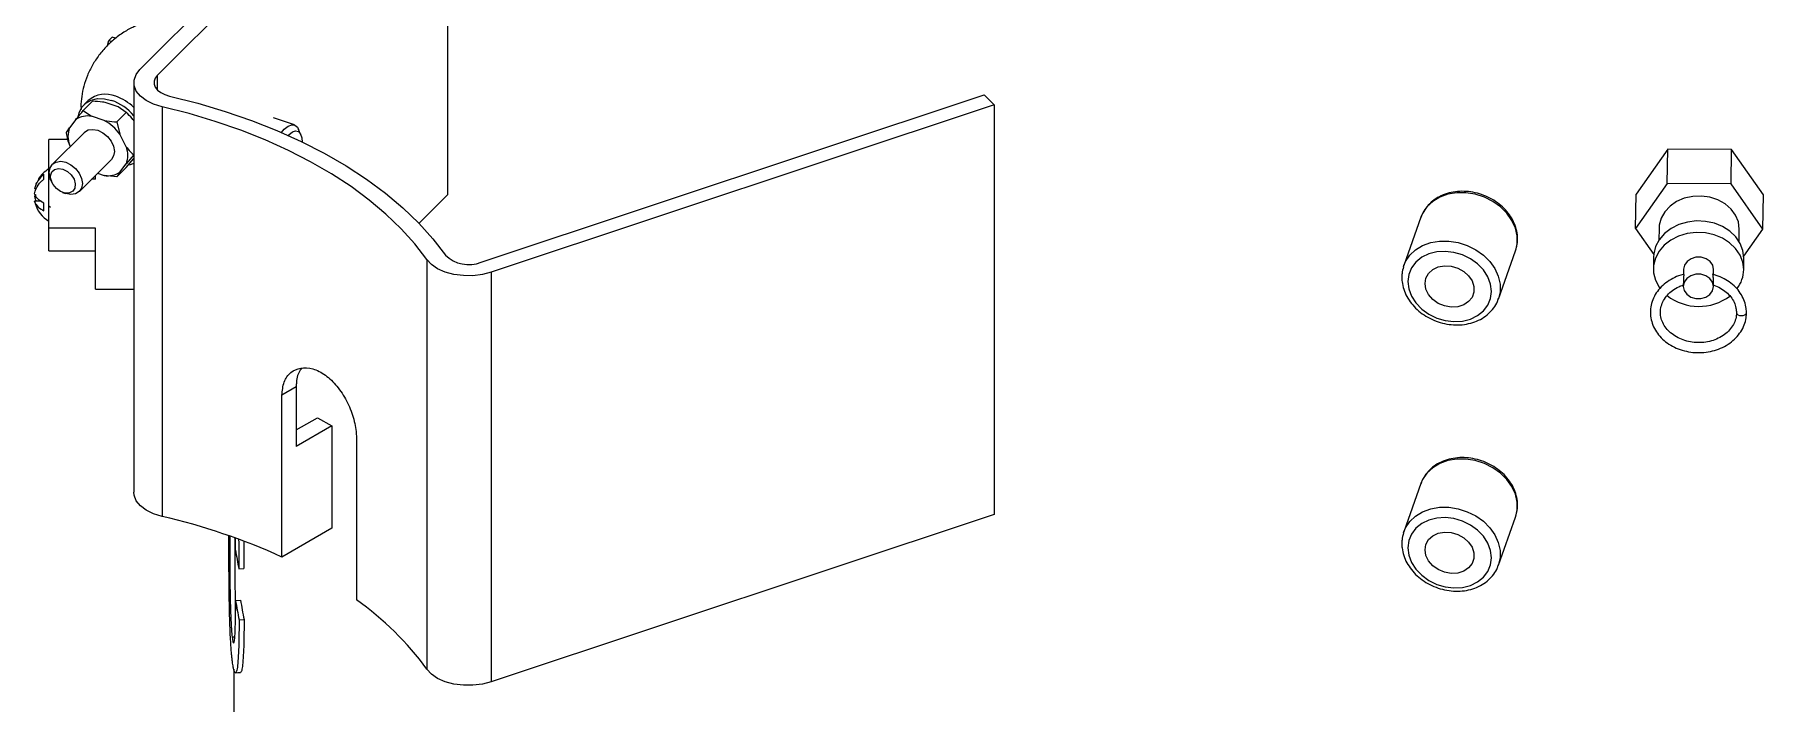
# Model space of a CAD drawing. Header units: millimetres. Extents: x 107291 to 113922, y -130611 to -125922.
# Drawn here: x 111531.5 to 111807.1, y -128928.9 to -128822.2 of the extents above; entities that cross this region are included whole.
import ezdxf

# ---------------------------------------------------------------- set-up
doc = ezdxf.new("R2010")
doc.units = ezdxf.units.MM
doc.header["$LTSCALE"] = 13
doc.layers.add('几何体', color=7, linetype='Continuous')

msp = doc.modelspace()

# ---------------------------------------------------------------- linework, layer by layer
at = {"layer": '几何体'}
for p, q in [((111548.27, -128827.8), (111594.55, -128781.52)), ((111597.33, -128782.44), (111551.04, -128828.72)), ((111597.33, -128782.44), (111597.33, -128847.77)), ((111543.09, -128823.96), (111543.31, -128823.16)), ((111543.83, -128822.63), (111543.31, -128823.16)), ((111543.31, -128823.16), (111543.8, -128823.32)), ((111544.37, -128822.81), (111543.83, -128822.63)), ((111551.04, -128828.72), (111551.04, -128831.03)), ((111547.3, -128829.88), (111547.3, -128895.2)), ((111602.68, -128858.53), (111682.85, -128831.81)), ((111682.85, -128831.81), (111684.45, -128833.41)), ((111539.23, -128834.34), (111540.73, -128832.85)), ((111539.23, -128834.34), (111540.55, -128835.25)), ((111540.03, -128832.74), (111539.38, -128833.39)), ((111544.78, -128833.73), (111542.74, -128833.05)), ((111544.6, -128836.13), (111546.09, -128834.64)), ((111546.09, -128834.64), (111544.78, -128833.73)), ((111551.79, -128833.73), (111551.79, -128899.05)), ((111684.45, -128833.41), (111604.28, -128860.13)), ((111684.45, -128833.41), (111684.45, -128898.74)), ((111539.41, -128837.81), (111534.3, -128842.92)), ((111536.55, -128837.83), (111537.03, -128837.1)), ((111538.05, -128835.77), (111537.03, -128837.1)), ((111542.59, -128835.93), (111540.55, -128835.25)), ((111544.6, -128836.13), (111545.08, -128838.12)), ((111547.3, -128835.97), (111547.28, -128835.92)), ((111572.9, -128836.62), (111569.59, -128835.52)), ((111573.95, -128838.23), (111573.57, -128837.34)), ((111536.8, -128838.93), (111533.76, -128838.93)), ((111533.76, -128844.67), (111533.76, -128838.93)), ((111537.03, -128839.82), (111537.16, -128840.06)), ((111546.1, -128840.12), (111545.08, -128838.12)), ((111791.87, -128840.49), (111786.79, -128847.65)), ((111791.78, -128845.98), (111791.87, -128840.49)), ((111802.02, -128840.54), (111791.87, -128840.49)), ((111801.94, -128846.03), (111802.02, -128840.54)), ((111807.1, -128847.75), (111802.02, -128840.54)), ((111538.62, -128847.24), (111543.73, -128842.13)), ((111544.6, -128844.9), (111546.09, -128843.4)), ((111545.08, -128844.17), (111546.1, -128842.84)), ((111546.09, -128843.4), (111547.28, -128841.97)), ((111547.29, -128841.41), (111546.1, -128842.84)), ((111547.3, -128842.76), (111546.54, -128843.03)), ((111547.28, -128841.97), (111547.3, -128841.94)), ((111547.29, -128841.41), (111547.3, -128841.39)), ((111532.96, -128845.27), (111532.96, -128844.48)), ((111533.76, -128844.67), (111533.86, -128844.67)), ((111533.76, -128845.3), (111533.76, -128844.67)), ((111533.76, -128853.1), (111533.76, -128845.3)), ((111534.04, -128845.3), (111533.76, -128845.3)), ((111533.99, -128845.16), (111534.15, -128845.6)), ((111541.2, -128845.3), (111540.56, -128845.3)), ((111541.18, -128844.67), (111541.2, -128844.67)), ((111541.2, -128845.3), (111541.2, -128844.67)), ((111541.52, -128844.34), (111542.59, -128844.69)), ((111544.6, -128844.9), (111542.59, -128844.69)), ((111791.78, -128845.98), (111786.7, -128853.14)), ((111801.94, -128846.03), (111791.78, -128845.98)), ((111807.02, -128853.24), (111801.94, -128846.03)), ((111531.72, -128846.82), (111531.47, -128846.82)), ((111531.67, -128847.71), (111531.47, -128848.02)), ((111531.73, -128848.02), (111531.47, -128848.02)), ((111531.61, -128849.14), (111531.47, -128848.81)), ((111532.52, -128848.81), (111531.47, -128848.81)), ((111535.93, -128847.39), (111536.38, -128847.55)), ((111597.33, -128847.77), (111592.76, -128852.33)), ((111786.7, -128853.14), (111786.79, -128847.65)), ((111807.02, -128853.24), (111807.1, -128847.75)), ((111532.96, -128850.33), (111532.96, -128849.12)), ((111533.75, -128849.52), (111534, -128849.72)), ((111752.51, -128851.34), (111749.78, -128859.03)), ((111541.2, -128853.1), (111533.76, -128853.1)), ((111533.76, -128856.69), (111533.76, -128853.1)), ((111541.2, -128862.81), (111541.2, -128853.1)), ((111786.7, -128853.14), (111789.62, -128857.28)), ((111790.46, -128853.1), (111790.43, -128855.02)), ((111803.23, -128855.22), (111803.26, -128853.29)), ((111803.98, -128857.53), (111807.02, -128853.24)), ((111533.76, -128856.69), (111541.2, -128856.69)), ((111764.85, -128864.39), (111767.59, -128856.7)), ((111767.59, -128856.7), (111767.69, -128856.37)), ((111594.01, -128858.1), (111594.01, -128923.42)), ((111749.72, -128859.21), (111749.78, -128859.03)), ((111789.59, -128857.7), (111789.56, -128859.55)), ((111794.36, -128859.62), (111794.35, -128860.56)), ((111799.15, -128860.61), (111799.16, -128859.7)), ((111803.96, -128859.77), (111803.99, -128857.92)), ((111604.28, -128860.13), (111604.28, -128925.46)), ((111794.34, -128861.36), (111794.32, -128862.34)), ((111799.12, -128862.42), (111799.14, -128861.45)), ((111541.2, -128862.81), (111547.3, -128862.81)), ((111573.18, -128878.41), (111570.9, -128879.73)), ((111573.18, -128878.41), (111573.18, -128887.89)), ((111570.9, -128905.53), (111570.9, -128879.73)), ((111573.18, -128885.27), (111576.57, -128883.31)), ((111578.84, -128884.62), (111573.18, -128887.89)), ((111576.57, -128883.31), (111578.84, -128884.62)), ((111578.84, -128884.62), (111578.84, -128900.95)), ((111582.78, -128886.59), (111582.78, -128912.39)), ((111752.51, -128893.8), (111749.78, -128901.49)), ((111578.84, -128900.95), (111570.9, -128905.53)), ((111684.45, -128898.74), (111604.28, -128925.46)), ((111764.85, -128906.85), (111767.59, -128899.16)), ((111767.59, -128899.16), (111767.69, -128898.83)), ((111749.72, -128901.67), (111749.78, -128901.49)), ((111564.06, -128907.39), (111564.85, -128907.34)), ((111563.52, -128912.45), (111564.31, -128912.41)), ((111564.08, -128915.55), (111564.88, -128915.5)), ((111562.97, -128918.28), (111563.41, -128918.26)), ((111563.24, -128923.44), (111563.24, -129172.11))]:
    msp.add_line(p, q, dxfattribs=at)
at = {"layer": '几何体', "flags": 128}
for points in [[(111551.79, -128833.73), (111550.44, -128833.31), (111549.27, -128832.73), (111548.34, -128832.03), (111547.69, -128831.23), (111547.35, -128830.36), (111547.34, -128829.48), (111547.65, -128828.61), (111548.27, -128827.8)], [(111551.04, -128828.72), (111550.69, -128829.17), (111550.52, -128829.65), (111550.53, -128830.15), (111550.72, -128830.63), (111551.08, -128831.07), (111551.6, -128831.46), (111552.25, -128831.78), (111553, -128832.02)], [(111538.47, -128835.14), (111538.59, -128834.7), (111539.02, -128833.82), (111539.67, -128833.14), (111540.51, -128832.66), (111541.51, -128832.43), (111542.61, -128832.45), (111543.76, -128832.71)], [(111553, -128832.02), (111557.49, -128833.16), (111561.85, -128834.47), (111566.06, -128835.93), (111570.12, -128837.53), (111573.99, -128839.28), (111577.67, -128841.15), (111581.14, -128843.16), (111584.4, -128845.28), (111587.42, -128847.52), (111590.2, -128849.86), (111592.72, -128852.29), (111594.98, -128854.81), (111596.97, -128857.4)], [(111594.01, -128858.1), (111592.1, -128855.61), (111589.93, -128853.19), (111587.5, -128850.86), (111584.84, -128848.61), (111581.93, -128846.46), (111578.81, -128844.43), (111575.48, -128842.5), (111571.94, -128840.7), (111568.22, -128839.02), (111564.34, -128837.48), (111560.29, -128836.08), (111556.1, -128834.83), (111551.79, -128833.73)], [(111539.41, -128837.81), (111539.43, -128837.79), (111540.01, -128837.43), (111540.75, -128837.33), (111541.57, -128837.48), (111542.38, -128837.87), (111543.12, -128838.47), (111543.71, -128839.22), (111544.08, -128840.04), (111544.21, -128840.85), (111544.08, -128841.58), (111543.73, -128842.13)], [(111570.82, -128837.83), (111571.29, -128837.3), (111571.9, -128836.81), (111572.47, -128836.59), (111572.98, -128836.65), (111573.38, -128837), (111573.57, -128837.34)], [(111571.9, -128838.31), (111572.02, -128838.19), (111572.58, -128837.75), (111573.09, -128837.58), (111573.54, -128837.69), (111573.88, -128838.08), (111574.09, -128838.71), (111574.16, -128839.36)], [(111533.99, -128845.16), (111533.94, -128845.01), (111533.81, -128844.2), (111533.94, -128843.47), (111534.32, -128842.9), (111534.9, -128842.54), (111535.64, -128842.43), (111536.46, -128842.59)], [(111536.46, -128842.59), (111537.27, -128842.98), (111538.01, -128843.58), (111538.6, -128844.33), (111538.97, -128845.15), (111539.1, -128845.96), (111538.97, -128846.69), (111538.6, -128847.26), (111538.01, -128847.62), (111537.27, -128847.72), (111536.46, -128847.57), (111536.38, -128847.55)], [(111531.8, -128845.81), (111531.7, -128846.05), (111531.55, -128846.49)], [(111535.99, -128843.68), (111536.71, -128844.04), (111537.32, -128844.61), (111537.76, -128845.3), (111537.96, -128846.03), (111537.89, -128846.69), (111537.57, -128847.19), (111537.03, -128847.47), (111536.36, -128847.5), (111535.63, -128847.25), (111534.95, -128846.78), (111534.42, -128846.14), (111534.09, -128845.42), (111534.03, -128844.72), (111534.22, -128844.12), (111534.66, -128843.72), (111535.28, -128843.57), (111535.99, -128843.68)], [(111767.69, -128856.37), (111767.85, -128855.57), (111767.85, -128854.32), (111767.57, -128853.07), (111767.01, -128851.85), (111766.21, -128850.71), (111765.18, -128849.69), (111763.97, -128848.83), (111762.61, -128848.15), (111761.16, -128847.69), (111759.68, -128847.45), (111758.2, -128847.45), (111756.79, -128847.69), (111755.5, -128848.16), (111754.38, -128848.84), (111753.46, -128849.71), (111752.77, -128850.73), (111752.51, -128851.34)], [(111803.26, -128853.23), (111803.11, -128852.1), (111802.67, -128851.03), (111801.96, -128850.06), (111801.01, -128849.23), (111799.86, -128848.59), (111798.57, -128848.17), (111797.21, -128847.98), (111795.83, -128848.03), (111794.49, -128848.33), (111793.27, -128848.85), (111792.22, -128849.58), (111791.38, -128850.47), (111790.8, -128851.49), (111790.5, -128852.6), (111790.46, -128853.1)], [(111803.99, -128857.85), (111803.84, -128856.66), (111803.41, -128855.53), (111802.7, -128854.48), (111801.75, -128853.58), (111800.6, -128852.84), (111799.29, -128852.31), (111797.88, -128852.01), (111796.43, -128851.94), (111794.99, -128852.11), (111793.62, -128852.52), (111792.39, -128853.14), (111791.33, -128853.95), (111790.5, -128854.93), (111789.92, -128856.02), (111789.63, -128857.18), (111789.59, -128857.7)], [(111803.96, -128859.7), (111803.82, -128858.51), (111803.38, -128857.37), (111802.67, -128856.33), (111801.72, -128855.42), (111800.57, -128854.69), (111799.26, -128854.16), (111797.85, -128853.85), (111796.4, -128853.79), (111794.96, -128853.96), (111793.59, -128854.36), (111792.36, -128854.99), (111791.3, -128855.8), (111790.47, -128856.77), (111789.89, -128857.86), (111789.6, -128859.03), (111789.6, -128860.22), (111789.89, -128861.38), (111790.47, -128862.48), (111790.6, -128862.66)], [(111749.78, -128859.03), (111750.04, -128858.42), (111750.72, -128857.4), (111751.64, -128856.53), (111752.77, -128855.85), (111754.06, -128855.38), (111755.47, -128855.14), (111756.94, -128855.14), (111758.43, -128855.38), (111759.88, -128855.84), (111761.23, -128856.52), (111762.45, -128857.38), (111763.48, -128858.4), (111764.28, -128859.54), (111764.83, -128860.76), (111765.12, -128862.01), (111765.12, -128863.26), (111764.89, -128864.29)], [(111750.41, -128861.6), (111750.56, -128862.77), (111750.99, -128863.93), (111751.69, -128865.02), (111752.62, -128865.99), (111753.74, -128866.8), (111755.02, -128867.43), (111756.38, -128867.83), (111757.77, -128867.99), (111759.13, -128867.91), (111760.4, -128867.59), (111761.53, -128867.04), (111762.46, -128866.29), (111763.16, -128865.37), (111763.59, -128864.32), (111763.74, -128863.18), (111763.59, -128862.01), (111763.16, -128860.85), (111762.46, -128859.76), (111761.53, -128858.79), (111760.4, -128857.98), (111759.13, -128857.35), (111757.77, -128856.95), (111756.38, -128856.79), (111755.02, -128856.87), (111753.74, -128857.19), (111752.62, -128857.74), (111751.69, -128858.49), (111750.99, -128859.41), (111750.56, -128860.46), (111750.41, -128861.6)], [(111604.28, -128860.13), (111602.87, -128860.49), (111601.37, -128860.67), (111599.84, -128860.66), (111598.34, -128860.46), (111596.95, -128860.09), (111595.73, -128859.55), (111594.73, -128858.88), (111594.01, -128858.1)], [(111753.16, -128861.93), (111753.3, -128861.06), (111753.73, -128860.3), (111754.4, -128859.69), (111755.27, -128859.28), (111756.28, -128859.1), (111757.34, -128859.16), (111758.39, -128859.47), (111759.33, -128859.99), (111760.11, -128860.69), (111760.67, -128861.51), (111760.96, -128862.41), (111760.96, -128863.29), (111760.67, -128864.12), (111760.11, -128864.81), (111759.33, -128865.33), (111758.39, -128865.62), (111757.34, -128865.68), (111756.28, -128865.49), (111755.27, -128865.08), (111754.4, -128864.46), (111753.73, -128863.69), (111753.3, -128862.82), (111753.16, -128861.93)], [(111799.16, -128859.67), (111799.02, -128859), (111798.6, -128858.41), (111797.96, -128857.97), (111797.18, -128857.73), (111796.35, -128857.73), (111795.56, -128857.96), (111794.93, -128858.39), (111794.51, -128858.98), (111794.36, -128859.62)], [(111799.12, -128862.39), (111798.98, -128861.72), (111798.56, -128861.13), (111797.92, -128860.69), (111797.14, -128860.45), (111796.31, -128860.45), (111795.52, -128860.68), (111794.88, -128861.11), (111794.47, -128861.7), (111794.32, -128862.37), (111794.47, -128863.04), (111794.88, -128863.63), (111795.52, -128864.07), (111796.31, -128864.31), (111797.14, -128864.31), (111797.92, -128864.08), (111798.56, -128863.65), (111798.98, -128863.06), (111799.12, -128862.39)], [(111802.8, -128866.58), (111802.86, -128866.75), (111803.03, -128866.9), (111803.29, -128867), (111803.59, -128867.04)], [(111803.59, -128867.04), (111803.9, -128867.01), (111804.16, -128866.91), (111804.34, -128866.76), (111804.4, -128866.58), (111804.4, -128866.58)], [(111767.69, -128898.83), (111767.85, -128898.03), (111767.85, -128896.78), (111767.57, -128895.53), (111767.01, -128894.31), (111766.21, -128893.17), (111765.18, -128892.15), (111763.97, -128891.29), (111762.61, -128890.61), (111761.16, -128890.15), (111759.68, -128889.91), (111758.2, -128889.91), (111756.79, -128890.15), (111755.5, -128890.62), (111754.38, -128891.3), (111753.46, -128892.17), (111752.77, -128893.19), (111752.51, -128893.8)], [(111551.79, -128899.05), (111550.44, -128898.63), (111549.27, -128898.06), (111548.34, -128897.35), (111547.69, -128896.55), (111547.35, -128895.69), (111547.3, -128895.2)], [(111749.78, -128901.49), (111750.04, -128900.88), (111750.72, -128899.86), (111751.64, -128898.99), (111752.77, -128898.31), (111754.06, -128897.84), (111755.47, -128897.6), (111756.94, -128897.6), (111758.43, -128897.84), (111759.88, -128898.3), (111761.23, -128898.98), (111762.45, -128899.84), (111763.48, -128900.86), (111764.28, -128902), (111764.83, -128903.22), (111765.12, -128904.47), (111765.12, -128905.72), (111764.89, -128906.75)], [(111750.41, -128904.06), (111750.56, -128905.23), (111750.99, -128906.39), (111751.69, -128907.48), (111752.62, -128908.45), (111753.74, -128909.26), (111755.02, -128909.89), (111756.38, -128910.29), (111757.77, -128910.45), (111759.13, -128910.37), (111760.4, -128910.05), (111761.53, -128909.5), (111762.46, -128908.75), (111763.16, -128907.83), (111763.59, -128906.78), (111763.74, -128905.64), (111763.59, -128904.47), (111763.16, -128903.31), (111762.46, -128902.22), (111761.53, -128901.25), (111760.4, -128900.44), (111759.13, -128899.81), (111757.77, -128899.41), (111756.38, -128899.25), (111755.02, -128899.33), (111753.74, -128899.65), (111752.62, -128900.2), (111751.69, -128900.95), (111750.99, -128901.87), (111750.56, -128902.92), (111750.41, -128904.06)], [(111753.16, -128904.39), (111753.3, -128903.52), (111753.73, -128902.76), (111754.4, -128902.15), (111755.27, -128901.74), (111756.28, -128901.56), (111757.34, -128901.62), (111758.39, -128901.93), (111759.33, -128902.45), (111760.11, -128903.15), (111760.67, -128903.97), (111760.96, -128904.87), (111760.96, -128905.75), (111760.67, -128906.58), (111760.11, -128907.27), (111759.33, -128907.79), (111758.39, -128908.08), (111757.34, -128908.14), (111756.28, -128907.95), (111755.27, -128907.54), (111754.4, -128906.92), (111753.73, -128906.15), (111753.3, -128905.28), (111753.16, -128904.39)], [(111563.49, -128923.98), (111563.89, -128923.96), (111564.29, -128923.94)], [(111604.28, -128925.46), (111602.87, -128925.81), (111601.37, -128925.99), (111599.84, -128925.98), (111598.34, -128925.79), (111596.95, -128925.41), (111595.73, -128924.88), (111594.73, -128924.2), (111594.01, -128923.42)]]:
    msp.add_lwpolyline(points, dxfattribs=at)
at = {"layer": '几何体'}
for centre, radius, start, end in [((111542.76, -128835.92), 4.19, 66.8738, 130.716), ((111541.77, -128839.66), 8.04, 46.4926, 70.8075), ((111541.01, -128840.5), 8.26, 40.3624, 70.5396), ((111541.04, -128838.46), 4.24, 161.2999, 198.7001), ((111539.98, -128838.74), 3.54, 80.7861, 123.0501), ((111538.93, -128842.61), 7.62, 36.1447, 61.3112), ((111542.09, -128841.48), 4.24, 341.2999, 18.7001), ((111536.16, -128847.81), 4.8, 120, 148.5254), ((111543.15, -128841.2), 3.54, 260.7861, 303.0501), ((111536.16, -128847.81), 4.8, 196.2626, 240), ((111600.71, -128853.48), 5.42, 226.376, 291.2182), ((111798.86, -128859.65), 5.1, 322.798, 359.4591), ((111796.8, -128857.27), 8.3, 232.3656, 306.7301), ((111529.39, -128996.56), 100.05, 65.4841, 77.0606), ((111646.68, -128890.85), 84.27, 189.2738, 191.3225), ((111646.71, -128898.87), 84.29, 189.274, 191.4154), ((111647.23, -128898.87), 84.02, 189.274, 191.4154), ((111555.45, -128951.42), 47.66, 35.9862, 54.9953)]:
    msp.add_arc(centre, radius, start, end, dxfattribs=at)
for points, knots in [([(111550.27, -128819.99), (111549.98, -128820.05), (111549.11, -128820.23), (111547.71, -128820.76), (111546.04, -128821.59), (111544.44, -128822.68), (111542.97, -128824.01), (111541.71, -128825.48), (111540.67, -128827.07), (111539.87, -128828.72), (111539.3, -128830.4), (111538.97, -128832.06), (111538.84, -128833.33), (111538.89, -128834.03), (111538.9, -128834.19)], [0, 0, 0, 0, 0.045689, 0.135928, 0.227336, 0.328572, 0.428217, 0.525796, 0.621089, 0.713876, 0.80392, 0.890909, 0.974445, 1, 1, 1, 1]), ([(111538.05, -128835.77), (111538.13, -128835.68), (111538.5, -128835.22), (111538.91, -128834.73), (111539.23, -128834.34)], [0, 0, 0, 0, 0.217606, 1, 1, 1, 1]), ([(111542.74, -128833.05), (111542.6, -128833.03), (111541.94, -128832.91), (111541.26, -128832.88), (111540.73, -128832.85)], [0, 0, 0, 0, 0.217606, 1, 1, 1, 1]), ([(111547.28, -128835.92), (111547.2, -128835.82), (111546.83, -128835.33), (111546.42, -128834.94), (111546.09, -128834.64)], [0, 0, 0, 0, 0.217606, 1, 1, 1, 1]), ([(111537.03, -128839.82), (111536.99, -128839.68), (111536.78, -128839.03), (111536.65, -128838.36), (111536.55, -128837.83)], [0, 0, 0, 0, 0.217606, 1, 1, 1, 1]), ([(111542.59, -128835.93), (111542.73, -128835.95), (111543.38, -128836.07), (111544.07, -128836.1), (111544.6, -128836.13)], [0, 0, 0, 0, 0.217606, 1, 1, 1, 1]), ([(111546.1, -128840.12), (111546.18, -128840.23), (111546.55, -128840.72), (111546.96, -128841.11), (111547.29, -128841.41)], [0, 0, 0, 0, 0.217606, 1, 1, 1, 1]), ([(111532.96, -128844.48), (111532.6, -128844.82), (111531.86, -128845.49), (111531.6, -128846.37), (111531.47, -128846.82)], [0, 0, 0, 0, 0.497268, 1, 1, 1, 1]), ([(111531.47, -128847.6), (111531.54, -128847.34), (111531.72, -128846.64), (111532.28, -128845.84), (111532.81, -128845.4), (111532.96, -128845.27)], [0, 0, 0, 0, 0.300614, 0.797006, 1, 1, 1, 1]), ([(111545.08, -128844.17), (111545.04, -128844.23), (111544.83, -128844.53), (111544.7, -128844.73), (111544.6, -128844.9)], [0, 0, 0, 0, 0.217606, 1, 1, 1, 1]), ([(111532.96, -128849.12), (111532.6, -128848.9), (111531.86, -128848.47), (111531.6, -128847.89), (111531.47, -128847.6)], [0, 0, 0, 0, 0.497268, 1, 1, 1, 1]), ([(111531.47, -128848.02), (111531.52, -128848.3), (111531.56, -128848.57), (111531.72, -128848.81), (111531.72, -128848.81)], [0, 0, 0, 0, 0.995604, 1, 1, 1, 1]), ([(111531.47, -128848.81), (111531.54, -128848.98), (111531.72, -128849.44), (111532.28, -128849.96), (111532.81, -128850.24), (111532.96, -128850.33)], [0, 0, 0, 0, 0.300614, 0.797006, 1, 1, 1, 1]), ([(111767.67, -128856.34), (111767.72, -128856.2), (111767.89, -128855.7), (111767.94, -128854.75), (111767.82, -128853.55), (111767.44, -128852.36), (111766.83, -128851.22), (111766.01, -128850.16), (111765, -128849.22), (111763.82, -128848.44), (111762.53, -128847.82), (111761.15, -128847.41), (111759.74, -128847.2), (111758.33, -128847.21), (111756.98, -128847.44), (111755.71, -128847.89), (111754.59, -128848.54), (111753.65, -128849.38), (111752.93, -128850.32), (111752.65, -128851.02), (111752.52, -128851.35)], [0, 0, 0, 0, 0.019878, 0.076253, 0.132667, 0.189467, 0.246821, 0.30471, 0.363001, 0.421549, 0.480251, 0.539063, 0.597975, 0.656982, 0.716045, 0.775055, 0.833817, 0.892088, 0.94968, 1, 1, 1, 1]), ([(111749.72, -128859.23), (111749.62, -128859.59), (111749.47, -128860.15), (111749.46, -128860.72), (111749.45, -128860.92)], [0, 0, 0, 0, 0.65434, 1, 1, 1, 1]), ([(111749.45, -128860.92), (111749.46, -128861.16), (111749.49, -128861.8), (111749.73, -128862.84), (111750.23, -128864.01), (111750.96, -128865.1), (111751.88, -128866.1), (111752.99, -128866.96), (111754.23, -128867.65), (111755.58, -128868.16), (111756.98, -128868.47), (111758.39, -128868.56), (111759.78, -128868.42), (111761.09, -128868.07), (111762.28, -128867.51), (111763.31, -128866.75), (111764.13, -128865.83), (111764.66, -128864.99), (111764.81, -128864.44), (111764.86, -128864.27)], [0, 0, 0, 0, 0.035641, 0.096535, 0.157817, 0.219704, 0.282096, 0.34483, 0.407773, 0.470849, 0.534034, 0.597325, 0.660703, 0.724088, 0.787314, 0.850131, 0.912294, 0.973699, 1, 1, 1, 1]), ([(111794.37, -128860.46), (111794.22, -128860.5), (111793.62, -128860.66), (111792.64, -128861.08), (111791.52, -128861.79), (111790.57, -128862.66), (111789.83, -128863.67), (111789.33, -128864.78), (111789.08, -128865.94), (111789.08, -128867.11), (111789.34, -128868.27), (111789.84, -128869.36), (111790.56, -128870.35), (111791.49, -128871.22), (111792.59, -128871.94), (111793.83, -128872.49), (111795.17, -128872.83), (111796.56, -128872.97), (111797.96, -128872.9), (111799.33, -128872.62), (111800.61, -128872.13), (111801.76, -128871.45), (111802.74, -128870.61), (111803.53, -128869.62), (111804.08, -128868.53), (111804.36, -128867.5), (111804.39, -128866.84), (111804.4, -128866.58)], [0, 0, 0, 0, 0.014465, 0.056473, 0.098544, 0.140551, 0.182391, 0.223955, 0.265183, 0.306128, 0.346941, 0.387767, 0.428781, 0.470063, 0.511602, 0.55333, 0.595181, 0.637107, 0.679087, 0.721112, 0.763175, 0.80525, 0.847277, 0.889159, 0.930784, 0.972079, 1, 1, 1, 1]), ([(111802.8, -128866.58), (111802.79, -128866.73), (111802.78, -128867.21), (111802.56, -128868.01), (111802.08, -128868.91), (111801.36, -128869.72), (111800.45, -128870.4), (111799.39, -128870.91), (111798.22, -128871.24), (111797, -128871.37), (111795.76, -128871.31), (111794.57, -128871.04), (111793.47, -128870.59), (111792.5, -128869.98), (111791.71, -128869.24), (111791.13, -128868.39), (111790.77, -128867.47), (111790.65, -128866.51), (111790.77, -128865.54), (111791.15, -128864.6), (111791.76, -128863.74), (111792.58, -128863), (111793.45, -128862.46), (111794.08, -128862.24), (111794.33, -128862.15)], [0, 0, 0, 0, 0.023139, 0.071762, 0.120174, 0.167968, 0.215212, 0.262115, 0.308839, 0.355472, 0.402044, 0.448559, 0.49502, 0.541449, 0.587922, 0.634592, 0.6817, 0.729488, 0.777961, 0.826577, 0.874679, 0.922164, 0.969205, 1, 1, 1, 1]), ([(111794.37, -128860.46), (111794.38, -128860.46), (111794.39, -128860.46), (111794.4, -128860.59), (111794.38, -128860.78), (111794.36, -128861.01), (111794.34, -128861.21), (111794.34, -128861.33), (111794.34, -128861.36)], [0, 0, 0, 0, 0.188922, 0.384661, 0.559663, 0.737199, 0.934404, 1, 1, 1, 1]), ([(111804.4, -128866.58), (111804.39, -128866.36), (111804.37, -128865.75), (111804.13, -128864.77), (111803.62, -128863.68), (111802.89, -128862.69), (111801.95, -128861.83), (111800.84, -128861.12), (111799.83, -128860.68), (111799.2, -128860.5), (111799, -128860.44)], [0, 0, 0, 0, 0.080219, 0.221365, 0.362714, 0.504734, 0.647689, 0.79152, 0.935999, 1, 1, 1, 1]), ([(111799.13, -128861.45), (111799.14, -128861.41), (111799.14, -128861.29), (111799.12, -128861.06), (111799.1, -128860.79), (111799.09, -128860.59), (111799.1, -128860.49), (111799.12, -128860.48), (111799.12, -128860.47)], [0, 0, 0, 0, 0.071563, 0.272669, 0.479292, 0.669123, 0.837372, 1, 1, 1, 1]), ([(111799.13, -128862.15), (111799.14, -128862.16), (111799.54, -128862.28), (111800.26, -128862.63), (111801.19, -128863.27), (111801.93, -128864.04), (111802.46, -128864.91), (111802.75, -128865.77), (111802.78, -128866.33), (111802.8, -128866.58)], [0, 0, 0, 0, 0.007434, 0.17802, 0.348673, 0.519587, 0.69141, 0.865076, 1, 1, 1, 1]), ([(111570.9, -128879.73), (111570.98, -128878.99), (111571.12, -128877.52), (111572.24, -128876), (111573.86, -128875.24), (111575.82, -128875.38), (111577.86, -128876.41), (111579.74, -128878.22), (111581.29, -128880.59), (111582.35, -128883.24), (111582.75, -128885.28), (111582.78, -128886.33), (111582.78, -128886.59)], [0, 0, 0, 0, 0.106934, 0.213852, 0.321172, 0.428759, 0.53591, 0.642607, 0.749532, 0.857015, 0.964521, 1, 1, 1, 1]), ([(111574.16, -128875.41), (111574.04, -128875.51), (111573.49, -128876.02), (111573.23, -128877.17), (111573.19, -128878.17), (111573.18, -128878.41)], [0, 0, 0, 0, 0.166452, 0.793785, 1, 1, 1, 1]), ([(111767.67, -128898.8), (111767.72, -128898.66), (111767.89, -128898.16), (111767.94, -128897.21), (111767.82, -128896.01), (111767.44, -128894.82), (111766.83, -128893.68), (111766.01, -128892.62), (111765, -128891.68), (111763.82, -128890.9), (111762.53, -128890.28), (111761.15, -128889.87), (111759.74, -128889.66), (111758.33, -128889.67), (111756.98, -128889.9), (111755.71, -128890.35), (111754.59, -128891), (111753.65, -128891.84), (111752.93, -128892.78), (111752.65, -128893.48), (111752.52, -128893.81)], [0, 0, 0, 0, 0.019878, 0.076253, 0.132667, 0.189467, 0.246821, 0.30471, 0.363001, 0.421549, 0.480251, 0.539063, 0.597975, 0.656982, 0.716045, 0.775055, 0.833817, 0.892088, 0.94968, 1, 1, 1, 1]), ([(111562.97, -128921.91), (111562.95, -128921.68), (111562.9, -128921.25), (111562.84, -128920.5), (111562.77, -128919.55), (111562.7, -128918.34), (111562.63, -128916.87), (111562.58, -128915.31), (111562.54, -128913.69), (111562.51, -128912.04), (111562.49, -128910.2), (111562.47, -128908.21), (111562.46, -128906.1), (111562.46, -128904.34), (111562.45, -128903.03), (111562.45, -128902.41), (111562.45, -128902.17)], [0, 0, 0, 0, 0.05077, 0.100127, 0.150714, 0.226005, 0.301282, 0.376527, 0.451766, 0.526965, 0.602124, 0.701884, 0.801488, 0.902595, 0.962086, 1, 1, 1, 1]), ([(111562.58, -128902.2), (111562.58, -128902.42), (111562.58, -128903.16), (111562.58, -128904.47), (111562.59, -128906.14), (111562.6, -128907.85), (111562.61, -128909.41), (111562.63, -128910.8), (111562.66, -128912.38), (111562.72, -128914.39), (111562.8, -128916.16), (111562.87, -128917.22), (111562.92, -128917.79), (111562.95, -128918.11), (111562.97, -128918.28)], [0, 0, 0, 0, 0.044156, 0.149947, 0.257665, 0.362913, 0.468289, 0.534791, 0.601293, 0.734046, 0.866635, 0.911237, 0.95516, 1, 1, 1, 1]), ([(111563.37, -128902.46), (111563.37, -128902.47), (111563.38, -128902.75), (111563.38, -128903.3), (111563.38, -128904.11), (111563.38, -128904.89), (111563.38, -128905.67), (111563.39, -128906.42), (111563.39, -128907.68), (111563.41, -128909.38), (111563.44, -128911.54), (111563.48, -128913.08), (111563.51, -128913.85), (111563.51, -128913.99)], [0, 0, 0, 0, 0.002798, 0.082596, 0.157048, 0.231001, 0.302538, 0.370818, 0.435894, 0.63803, 0.809062, 0.96739, 1, 1, 1, 1]), ([(111563.52, -128904.43), (111563.52, -128904.11), (111563.52, -128903.49), (111563.51, -128902.83), (111563.51, -128902.51)], [0, 0, 0, 0, 0.508047, 1, 1, 1, 1]), ([(111564, -128902.71), (111564, -128902.75), (111564.02, -128903.2), (111564.03, -128904.03), (111564.05, -128905.2), (111564.06, -128906.32), (111564.06, -128907.04), (111564.06, -128907.39)], [0, 0, 0, 0, 0.021613, 0.26621, 0.510804, 0.755387, 1, 1, 1, 1]), ([(111564.81, -128903.04), (111564.81, -128903.36), (111564.83, -128904.07), (111564.85, -128905.15), (111564.85, -128906.27), (111564.85, -128906.98), (111564.85, -128907.34)], [0, 0, 0, 0, 0.205426, 0.470275, 0.73512, 1, 1, 1, 1]), ([(111749.72, -128901.69), (111749.62, -128902.05), (111749.47, -128902.61), (111749.46, -128903.18), (111749.45, -128903.38)], [0, 0, 0, 0, 0.65434, 1, 1, 1, 1]), ([(111749.45, -128903.38), (111749.46, -128903.62), (111749.49, -128904.26), (111749.73, -128905.3), (111750.23, -128906.47), (111750.96, -128907.56), (111751.88, -128908.56), (111752.99, -128909.42), (111754.23, -128910.11), (111755.58, -128910.62), (111756.98, -128910.93), (111758.39, -128911.02), (111759.78, -128910.88), (111761.09, -128910.53), (111762.28, -128909.97), (111763.31, -128909.21), (111764.13, -128908.29), (111764.66, -128907.45), (111764.81, -128906.9), (111764.86, -128906.73)], [0, 0, 0, 0, 0.035641, 0.096535, 0.157817, 0.219704, 0.282096, 0.34483, 0.407773, 0.470849, 0.534034, 0.597325, 0.660703, 0.724088, 0.787314, 0.850131, 0.912294, 0.973699, 1, 1, 1, 1]), ([(111562.97, -128918.28), (111562.99, -128918.45), (111563.04, -128918.79), (111563.1, -128919.1), (111563.17, -128919.25), (111563.23, -128919.26), (111563.29, -128919.12), (111563.35, -128918.92), (111563.39, -128918.55), (111563.43, -128917.95), (111563.46, -128917.12), (111563.49, -128916.06), (111563.51, -128914.91), (111563.51, -128913.71), (111563.52, -128912.87), (111563.52, -128912.45)], [0, 0, 0, 0, 0.062578, 0.125216, 0.187796, 0.250369, 0.312928, 0.37545, 0.437919, 0.500398, 0.598863, 0.699792, 0.798529, 0.898573, 1, 1, 1, 1]), ([(111564.08, -128915.55), (111564.08, -128915.93), (111564.08, -128916.69), (111564.06, -128917.79), (111564.04, -128918.86), (111564.01, -128920.22), (111563.94, -128921.75), (111563.81, -128923.24), (111563.62, -128923.97), (111563.4, -128924.05), (111563.22, -128923.53), (111563.11, -128922.9), (111563.04, -128922.44), (111562.99, -128922.08), (111562.97, -128921.91)], [0, 0, 0, 0, 0.062505, 0.125008, 0.187512, 0.250016, 0.374972, 0.499813, 0.624615, 0.749606, 0.874605, 0.916582, 0.957558, 1, 1, 1, 1]), ([(111564.88, -128915.5), (111564.88, -128915.79), (111564.87, -128916.28), (111564.87, -128916.93), (111564.86, -128917.45), (111564.85, -128917.94), (111564.85, -128918.42), (111564.83, -128919.39), (111564.78, -128920.81), (111564.68, -128922.43), (111564.54, -128923.5), (111564.4, -128923.94), (111564.31, -128923.89), (111564.29, -128923.87)], [0, 0, 0, 0, 0.069538, 0.115117, 0.156755, 0.196648, 0.236414, 0.275947, 0.445082, 0.62495, 0.781014, 0.93825, 1, 1, 1, 1])]:
    msp.add_open_spline(points, degree=3, knots=knots, dxfattribs=at)

doc.saveas('drawing.dxf')
